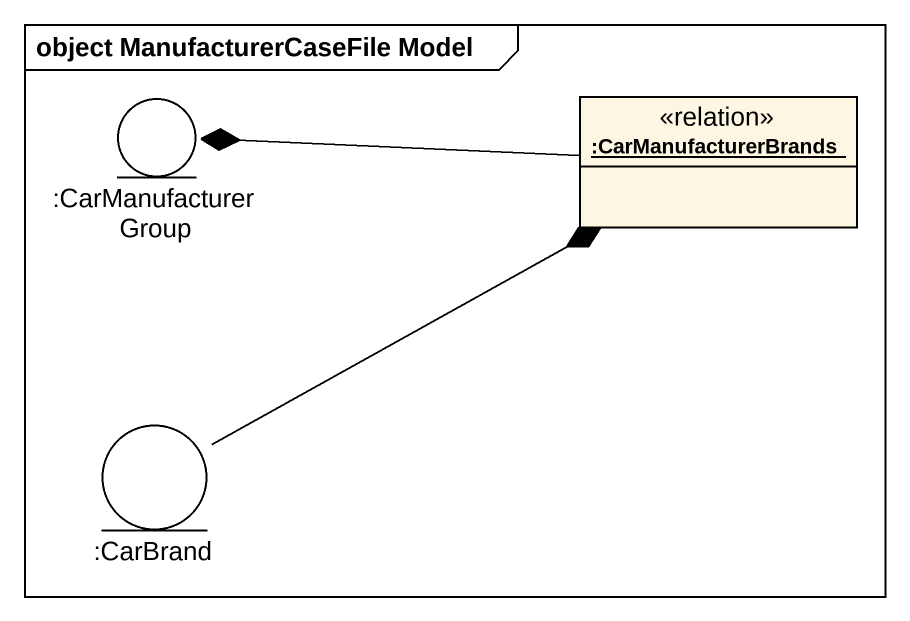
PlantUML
@startuml
mainframe object ManufacturerCaseFile Model
allowmixing
hide circle
hide empty members
entity ":CarManufacturerGroup" as CarManufacturerGroup
object ":CarManufacturerBrands" as CarManufacturerBrands <<relation>>
entity ":CarBrand" as CarBrand
CarManufacturerBrands -left-* CarManufacturerGroup
CarBrand -right-* CarManufacturerBrands
@enduml
